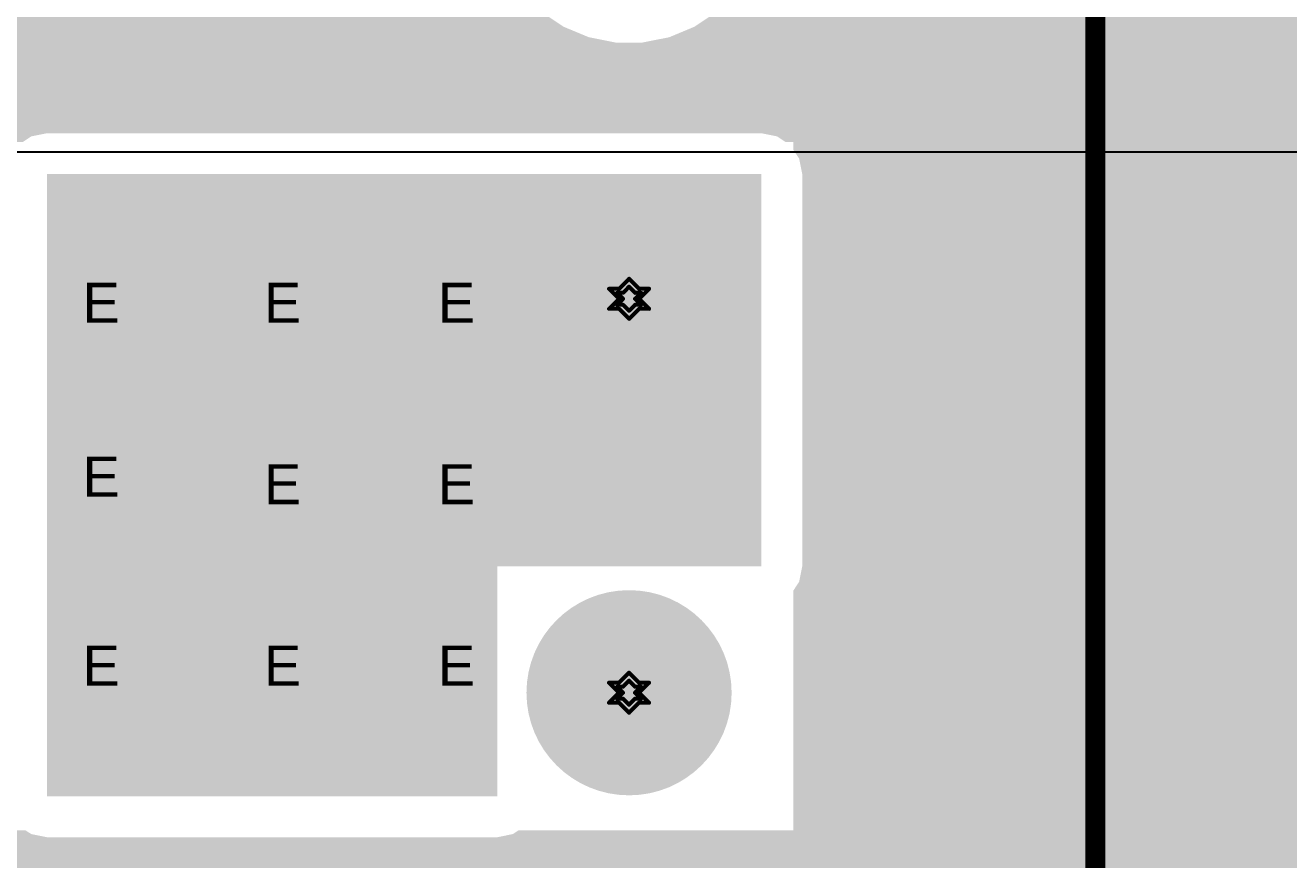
# Model space of a CAD drawing. Header units: inches. Extents: x 68 to 568, y 3 to 460.
# Drawn here: x 142.7 to 158.74, y 144.26 to 154.85 of the extents above; entities that cross this region are included whole.
import ezdxf

# ---------------------------------------------------------------- set-up
doc = ezdxf.new("R2010")
doc.units = ezdxf.units.IN
for name, color, linetype in [('Bottom Layer', 5, 'Continuous'), ('Bottom Solder', 6, 'Continuous'), ('Drill Drawing', 1, 'Continuous'), ('Layer 1', 16, 'Continuous'), ('Layer 2', 76, 'Continuous'), ('Multi-Layer', 9, 'Continuous'), ('Pad Holes', 156, 'Continuous'), ('Top Layer', 1, 'Continuous'), ('Top Overlay', 2, 'Continuous'), ('Top Solder', 216, 'Continuous'), ('Via Holes', 16, 'Continuous')]:
    doc.layers.add(name, color=color, linetype=linetype)
doc.styles.add('Arial', font='', dxfattribs={"height": 0.2})
doc.styles.get('Arial').set_extended_font_data('Arial')

# ---------------------------------------------------------------- blocks, each defined once
blk = doc.blocks.new('760895741_182')
at = {"layer": 'Bottom Layer'}
h = blk.add_hatch(color=5, dxfattribs=at)
edge = h.paths.add_edge_path()
edge.add_arc((17.5, 7.5), 1.2, 0, 360)
h = blk.add_hatch(color=5, dxfattribs=at)
edge = h.paths.add_edge_path()
edge.add_arc((17.5, 2.5), 1.2, 0, 360)
at = {"layer": 'Bottom Solder'}
h = blk.add_hatch(color=6, dxfattribs=at)
edge = h.paths.add_edge_path()
edge.add_arc((17.5, 7.5), 1.302, 0, 360)
h = blk.add_hatch(color=6, dxfattribs=at)
edge = h.paths.add_edge_path()
edge.add_arc((17.5, 2.5), 1.302, 0, 360)
at = {"layer": 'Layer 1'}
h = blk.add_hatch(color=16, dxfattribs=at)
edge = h.paths.add_edge_path()
edge.add_arc((17.5, 7.5), 1.2, 0, 360)
h = blk.add_hatch(color=16, dxfattribs=at)
edge = h.paths.add_edge_path()
edge.add_arc((17.5, 2.5), 1.2, 0, 360)
at = {"layer": 'Layer 2'}
h = blk.add_hatch(color=76, dxfattribs=at)
edge = h.paths.add_edge_path()
edge.add_arc((17.5, 7.5), 1.2, 0, 360)
h = blk.add_hatch(color=76, dxfattribs=at)
edge = h.paths.add_edge_path()
edge.add_arc((17.5, 2.5), 1.2, 0, 360)
at = {"layer": 'Multi-Layer'}
h = blk.add_hatch(color=9, dxfattribs=at)
edge = h.paths.add_edge_path()
edge.add_arc((17.5, 7.5), 1.2, 0, 360)
h = blk.add_hatch(color=9, dxfattribs=at)
edge = h.paths.add_edge_path()
edge.add_arc((17.5, 2.5), 1.2, 0, 360)
at = {"layer": 'Pad Holes'}
h = blk.add_hatch(color=7, dxfattribs=at)
edge = h.paths.add_edge_path()
edge.add_arc((17.5, 7.5), 0.6, 0, 360)
h = blk.add_hatch(color=7, dxfattribs=at)
edge = h.paths.add_edge_path()
edge.add_arc((17.5, 2.5), 0.6, 0, 360)
at = {"layer": 'Top Layer'}
h = blk.add_hatch(color=1, dxfattribs=at)
edge = h.paths.add_edge_path()
edge.add_arc((17.5, 7.5), 1.2, 0, 360)
h = blk.add_hatch(color=1, dxfattribs=at)
edge = h.paths.add_edge_path()
edge.add_arc((17.5, 2.5), 1.2, 0, 360)
at = {"layer": 'Top Solder'}
h = blk.add_hatch(color=216, dxfattribs=at)
edge = h.paths.add_edge_path()
edge.add_arc((17.5, 7.5), 1.302, 0, 360)
h = blk.add_hatch(color=216, dxfattribs=at)
edge = h.paths.add_edge_path()
edge.add_arc((17.5, 2.5), 1.302, 0, 360)
at = {"layer": 'Top Overlay'}
blk.add_lwpolyline([(23.419, -22.123, 0.254, 0.254, 0), (23.419, 22.123, 0.254, 0.254, 0)], format="xyseb", dxfattribs=at)

msp = doc.modelspace()

# ---------------------------------------------------------------- hatches: boundary and pattern name
at = {"layer": 'Bottom Layer'}
h = msp.add_hatch(color=5, dxfattribs=at)
edge = h.paths.add_edge_path()
edge.add_arc((143.648, 151.375), 0.3, 0, 360)
h = msp.add_hatch(color=5, dxfattribs=at)
edge = h.paths.add_edge_path()
edge.add_arc((145.951, 151.375), 0.3, 0, 360)
h = msp.add_hatch(color=5, dxfattribs=at)
edge = h.paths.add_edge_path()
edge.add_arc((148.158, 151.375), 0.3, 0, 360)
h = msp.add_hatch(color=5, dxfattribs=at)
edge = h.paths.add_edge_path()
edge.add_arc((143.648, 149.169), 0.3, 0, 360)
h = msp.add_hatch(color=5, dxfattribs=at)
edge = h.paths.add_edge_path()
edge.add_arc((145.951, 149.072), 0.3, 0, 360)
h = msp.add_hatch(color=5, dxfattribs=at)
edge = h.paths.add_edge_path()
edge.add_arc((148.158, 149.072), 0.3, 0, 360)
h = msp.add_hatch(color=5, dxfattribs=at)
edge = h.paths.add_edge_path()
edge.add_arc((143.648, 146.769), 0.3, 0, 360)
h = msp.add_hatch(color=5, dxfattribs=at)
edge = h.paths.add_edge_path()
edge.add_arc((145.951, 146.769), 0.3, 0, 360)
h = msp.add_hatch(color=5, dxfattribs=at)
edge = h.paths.add_edge_path()
edge.add_arc((148.158, 146.769), 0.3, 0, 360)
at = {"layer": 'Bottom Solder'}
h = msp.add_hatch(color=6, dxfattribs=at)
edge = h.paths.add_edge_path()
edge.add_arc((143.648, 151.375), 0.402, 0, 360)
h = msp.add_hatch(color=6, dxfattribs=at)
edge = h.paths.add_edge_path()
edge.add_arc((145.951, 151.375), 0.402, 0, 360)
h = msp.add_hatch(color=6, dxfattribs=at)
edge = h.paths.add_edge_path()
edge.add_arc((148.158, 151.375), 0.402, 0, 360)
h = msp.add_hatch(color=6, dxfattribs=at)
edge = h.paths.add_edge_path()
edge.add_arc((143.648, 149.169), 0.402, 0, 360)
h = msp.add_hatch(color=6, dxfattribs=at)
edge = h.paths.add_edge_path()
edge.add_arc((145.951, 149.072), 0.402, 0, 360)
h = msp.add_hatch(color=6, dxfattribs=at)
edge = h.paths.add_edge_path()
edge.add_arc((148.158, 149.072), 0.402, 0, 360)
h = msp.add_hatch(color=6, dxfattribs=at)
edge = h.paths.add_edge_path()
edge.add_arc((143.648, 146.769), 0.402, 0, 360)
h = msp.add_hatch(color=6, dxfattribs=at)
edge = h.paths.add_edge_path()
edge.add_arc((145.951, 146.769), 0.402, 0, 360)
h = msp.add_hatch(color=6, dxfattribs=at)
edge = h.paths.add_edge_path()
edge.add_arc((148.158, 146.769), 0.402, 0, 360)
at = {"layer": 'Layer 1'}
h = msp.add_hatch(color=16, dxfattribs=at)
edge = h.paths.add_edge_path()
edge.add_arc((143.648, 151.375), 0.3, 0, 360)
h = msp.add_hatch(color=16, dxfattribs=at)
edge = h.paths.add_edge_path()
edge.add_arc((145.951, 151.375), 0.3, 0, 360)
h = msp.add_hatch(color=16, dxfattribs=at)
edge = h.paths.add_edge_path()
edge.add_arc((148.158, 151.375), 0.3, 0, 360)
h = msp.add_hatch(color=16, dxfattribs=at)
edge = h.paths.add_edge_path()
edge.add_arc((143.648, 149.169), 0.3, 0, 360)
h = msp.add_hatch(color=16, dxfattribs=at)
edge = h.paths.add_edge_path()
edge.add_arc((145.951, 149.072), 0.3, 0, 360)
h = msp.add_hatch(color=16, dxfattribs=at)
edge = h.paths.add_edge_path()
edge.add_arc((148.158, 149.072), 0.3, 0, 360)
h = msp.add_hatch(color=16, dxfattribs=at)
edge = h.paths.add_edge_path()
edge.add_arc((143.648, 146.769), 0.3, 0, 360)
h = msp.add_hatch(color=16, dxfattribs=at)
edge = h.paths.add_edge_path()
edge.add_arc((145.951, 146.769), 0.3, 0, 360)
h = msp.add_hatch(color=16, dxfattribs=at)
edge = h.paths.add_edge_path()
edge.add_arc((148.158, 146.769), 0.3, 0, 360)
at = {"layer": 'Layer 2'}
h = msp.add_hatch(color=76, dxfattribs=at)
edge = h.paths.add_edge_path()
edge.add_arc((143.648, 151.375), 0.3, 0, 360)
h = msp.add_hatch(color=76, dxfattribs=at)
edge = h.paths.add_edge_path()
edge.add_arc((145.951, 151.375), 0.3, 0, 360)
h = msp.add_hatch(color=76, dxfattribs=at)
edge = h.paths.add_edge_path()
edge.add_arc((148.158, 151.375), 0.3, 0, 360)
h = msp.add_hatch(color=76, dxfattribs=at)
edge = h.paths.add_edge_path()
edge.add_arc((143.648, 149.169), 0.3, 0, 360)
h = msp.add_hatch(color=76, dxfattribs=at)
edge = h.paths.add_edge_path()
edge.add_arc((145.951, 149.072), 0.3, 0, 360)
h = msp.add_hatch(color=76, dxfattribs=at)
edge = h.paths.add_edge_path()
edge.add_arc((148.158, 149.072), 0.3, 0, 360)
h = msp.add_hatch(color=76, dxfattribs=at)
edge = h.paths.add_edge_path()
edge.add_arc((143.648, 146.769), 0.3, 0, 360)
h = msp.add_hatch(color=76, dxfattribs=at)
edge = h.paths.add_edge_path()
edge.add_arc((145.951, 146.769), 0.3, 0, 360)
h = msp.add_hatch(color=76, dxfattribs=at)
edge = h.paths.add_edge_path()
edge.add_arc((148.158, 146.769), 0.3, 0, 360)
at = {"layer": 'Top Layer'}
h = msp.add_hatch(color=1, dxfattribs=at)
h.paths.add_polyline_path([(174.828, 163.576), (174.828, 160.103), (177.343, 160.103), (177.343, 152.552), (164.89, 152.552), (164.89, 152.745), (164.372, 152.745), (164.372, 152.552), (160.401, 152.552), (160.401, 141.146), (157.354, 138.1), (136.296, 138.1), (136.296, 163.576), (174.828, 163.576)])
h.paths.add_polyline_path([(150.537, 163.122), (150.193, 163.122), (149.855, 163.055), (149.537, 162.923), (149.251, 162.732), (149.008, 162.489), (148.817, 162.203), (148.685, 161.885), (148.618, 161.547), (148.618, 161.375), (148.618, 161.203), (148.685, 160.866), (148.817, 160.548), (149.008, 160.262), (149.251, 160.018), (149.537, 159.827), (149.855, 159.695), (150.193, 159.628), (150.537, 159.628), (150.875, 159.695), (151.192, 159.827), (151.479, 160.018), (151.722, 160.262), (151.913, 160.548), (152.045, 160.866), (152.112, 161.203), (152.112, 161.375), (152.112, 161.547), (152.045, 161.885), (151.913, 162.203), (151.722, 162.489), (151.479, 162.732), (151.192, 162.923), (150.875, 163.055)], flags=0)
h.paths.add_polyline_path([(150.537, 158.122), (150.193, 158.122), (149.855, 158.055), (149.537, 157.923), (149.251, 157.732), (149.008, 157.489), (148.817, 157.203), (148.685, 156.885), (148.618, 156.547), (148.618, 156.375), (148.618, 156.203), (148.685, 155.866), (148.817, 155.548), (149.008, 155.262), (149.251, 155.018), (149.537, 154.827), (149.855, 154.695), (150.193, 154.628), (150.537, 154.628), (150.875, 154.695), (151.192, 154.827), (151.479, 155.018), (151.722, 155.262), (151.913, 155.548), (152.045, 155.866), (152.112, 156.203), (152.112, 156.375), (152.112, 156.547), (152.045, 156.885), (151.913, 157.203), (151.722, 157.489), (151.479, 157.732), (151.192, 157.923), (150.875, 158.055)], flags=0)
h.paths.add_polyline_path([(152.045, 153.476), (142.977, 153.476), (142.778, 153.437), (142.67, 153.365), (142.57, 153.365), (142.57, 153.265), (142.498, 153.157), (142.459, 152.959), (142.459, 147.98), (142.459, 145.059), (142.498, 144.861), (142.57, 144.753), (142.57, 144.627), (142.708, 144.627), (142.778, 144.581), (142.977, 144.541), (148.692, 144.541), (148.89, 144.581), (148.96, 144.627), (152.451, 144.627), (152.451, 147.673), (152.523, 147.782), (152.563, 147.98), (152.563, 152.959), (152.523, 153.157), (152.451, 153.265), (152.451, 153.365), (152.351, 153.365), (152.243, 153.437)], flags=0)
for points in [[(142.977, 147.98), (152.045, 147.98), (152.045, 152.959), (142.977, 152.959)], [(142.977, 145.059), (148.692, 145.059), (148.692, 152.959), (142.977, 152.959)]]:
    msp.add_hatch(color=1, dxfattribs=at).paths.add_polyline_path(points)
h = msp.add_hatch(color=1, dxfattribs=at)
edge = h.paths.add_edge_path()
edge.add_arc((143.648, 151.375), 0.3, 0, 360)
h = msp.add_hatch(color=1, dxfattribs=at)
edge = h.paths.add_edge_path()
edge.add_arc((145.951, 151.375), 0.3, 0, 360)
h = msp.add_hatch(color=1, dxfattribs=at)
edge = h.paths.add_edge_path()
edge.add_arc((148.158, 151.375), 0.3, 0, 360)
h = msp.add_hatch(color=1, dxfattribs=at)
edge = h.paths.add_edge_path()
edge.add_arc((143.648, 149.169), 0.3, 0, 360)
h = msp.add_hatch(color=1, dxfattribs=at)
edge = h.paths.add_edge_path()
edge.add_arc((145.951, 149.072), 0.3, 0, 360)
h = msp.add_hatch(color=1, dxfattribs=at)
edge = h.paths.add_edge_path()
edge.add_arc((148.158, 149.072), 0.3, 0, 360)
h = msp.add_hatch(color=1, dxfattribs=at)
edge = h.paths.add_edge_path()
edge.add_arc((143.648, 146.769), 0.3, 0, 360)
h = msp.add_hatch(color=1, dxfattribs=at)
edge = h.paths.add_edge_path()
edge.add_arc((145.951, 146.769), 0.3, 0, 360)
h = msp.add_hatch(color=1, dxfattribs=at)
edge = h.paths.add_edge_path()
edge.add_arc((148.158, 146.769), 0.3, 0, 360)
at = {"layer": 'Top Solder'}
h = msp.add_hatch(color=216, dxfattribs=at)
edge = h.paths.add_edge_path()
edge.add_arc((143.648, 151.375), 0.402, 0, 360)
h = msp.add_hatch(color=216, dxfattribs=at)
edge = h.paths.add_edge_path()
edge.add_arc((145.951, 151.375), 0.402, 0, 360)
h = msp.add_hatch(color=216, dxfattribs=at)
edge = h.paths.add_edge_path()
edge.add_arc((148.158, 151.375), 0.402, 0, 360)
h = msp.add_hatch(color=216, dxfattribs=at)
edge = h.paths.add_edge_path()
edge.add_arc((143.648, 149.169), 0.402, 0, 360)
h = msp.add_hatch(color=216, dxfattribs=at)
edge = h.paths.add_edge_path()
edge.add_arc((145.951, 149.072), 0.402, 0, 360)
h = msp.add_hatch(color=216, dxfattribs=at)
edge = h.paths.add_edge_path()
edge.add_arc((148.158, 149.072), 0.402, 0, 360)
h = msp.add_hatch(color=216, dxfattribs=at)
edge = h.paths.add_edge_path()
edge.add_arc((143.648, 146.769), 0.402, 0, 360)
h = msp.add_hatch(color=216, dxfattribs=at)
edge = h.paths.add_edge_path()
edge.add_arc((145.951, 146.769), 0.402, 0, 360)
h = msp.add_hatch(color=216, dxfattribs=at)
edge = h.paths.add_edge_path()
edge.add_arc((148.158, 146.769), 0.402, 0, 360)
at = {"layer": 'Via Holes'}
h = msp.add_hatch(color=7, dxfattribs=at)
edge = h.paths.add_edge_path()
edge.add_arc((143.648, 151.375), 0.15, 0, 360)
h = msp.add_hatch(color=7, dxfattribs=at)
edge = h.paths.add_edge_path()
edge.add_arc((145.951, 151.375), 0.15, 0, 360)
h = msp.add_hatch(color=7, dxfattribs=at)
edge = h.paths.add_edge_path()
edge.add_arc((148.158, 151.375), 0.15, 0, 360)
h = msp.add_hatch(color=7, dxfattribs=at)
edge = h.paths.add_edge_path()
edge.add_arc((143.648, 149.169), 0.15, 0, 360)
h = msp.add_hatch(color=7, dxfattribs=at)
edge = h.paths.add_edge_path()
edge.add_arc((145.951, 149.072), 0.15, 0, 360)
h = msp.add_hatch(color=7, dxfattribs=at)
edge = h.paths.add_edge_path()
edge.add_arc((148.158, 149.072), 0.15, 0, 360)
h = msp.add_hatch(color=7, dxfattribs=at)
edge = h.paths.add_edge_path()
edge.add_arc((143.648, 146.769), 0.15, 0, 360)
h = msp.add_hatch(color=7, dxfattribs=at)
edge = h.paths.add_edge_path()
edge.add_arc((145.951, 146.769), 0.15, 0, 360)
h = msp.add_hatch(color=7, dxfattribs=at)
edge = h.paths.add_edge_path()
edge.add_arc((148.158, 146.769), 0.15, 0, 360)

# ---------------------------------------------------------------- linework, layer by layer
at = {"layer": 'Bottom Layer'}
msp.add_line((168.91, 153.238), (139.548, 153.238), dxfattribs=at)
at = {"layer": 'Drill Drawing'}
for points in [[(150.238, 151.502, 0.0508, 0.0508, 0), (150.365, 151.629, 0.0508, 0.0508, 0)], [(150.289, 151.451, 0.0508, 0.0508, 0), (150.365, 151.528, 0.0508, 0.0508, 0)], [(150.365, 151.629, 0.0508, 0.0508, 0), (150.492, 151.502, 0.0508, 0.0508, 0)], [(150.365, 151.528, 0.0508, 0.0508, 0), (150.441, 151.451, 0.0508, 0.0508, 0)], [(150.111, 151.502, 0.0508, 0.0508, 0), (150.238, 151.375, 0.0508, 0.0508, 0)], [(150.111, 151.502, 0.0508, 0.0508, 0), (150.238, 151.502, 0.0508, 0.0508, 0)], [(150.111, 151.248, 0.0508, 0.0508, 0), (150.238, 151.375, 0.0508, 0.0508, 0)], [(150.213, 151.451, 0.0508, 0.0508, 0), (150.289, 151.375, 0.0508, 0.0508, 0)], [(150.213, 151.451, 0.0508, 0.0508, 0), (150.289, 151.451, 0.0508, 0.0508, 0)], [(150.213, 151.299, 0.0508, 0.0508, 0), (150.289, 151.375, 0.0508, 0.0508, 0)], [(150.441, 151.451, 0.0508, 0.0508, 0), (150.517, 151.451, 0.0508, 0.0508, 0)], [(150.441, 151.375, 0.0508, 0.0508, 0), (150.517, 151.451, 0.0508, 0.0508, 0)], [(150.441, 151.375, 0.0508, 0.0508, 0), (150.517, 151.299, 0.0508, 0.0508, 0)], [(150.492, 151.502, 0.0508, 0.0508, 0), (150.619, 151.502, 0.0508, 0.0508, 0)], [(150.492, 151.375, 0.0508, 0.0508, 0), (150.619, 151.502, 0.0508, 0.0508, 0)], [(150.492, 151.375, 0.0508, 0.0508, 0), (150.619, 151.248, 0.0508, 0.0508, 0)], [(150.111, 151.248, 0.0508, 0.0508, 0), (150.238, 151.248, 0.0508, 0.0508, 0)], [(150.213, 151.299, 0.0508, 0.0508, 0), (150.289, 151.299, 0.0508, 0.0508, 0)], [(150.238, 151.248, 0.0508, 0.0508, 0), (150.365, 151.121, 0.0508, 0.0508, 0)], [(150.289, 151.299, 0.0508, 0.0508, 0), (150.365, 151.223, 0.0508, 0.0508, 0)], [(150.365, 151.223, 0.0508, 0.0508, 0), (150.441, 151.299, 0.0508, 0.0508, 0)], [(150.365, 151.121, 0.0508, 0.0508, 0), (150.492, 151.248, 0.0508, 0.0508, 0)], [(150.441, 151.299, 0.0508, 0.0508, 0), (150.517, 151.299, 0.0508, 0.0508, 0)], [(150.492, 151.248, 0.0508, 0.0508, 0), (150.619, 151.248, 0.0508, 0.0508, 0)], [(150.238, 146.502, 0.0508, 0.0508, 0), (150.365, 146.629, 0.0508, 0.0508, 0)], [(150.365, 146.629, 0.0508, 0.0508, 0), (150.492, 146.502, 0.0508, 0.0508, 0)], [(150.111, 146.502, 0.0508, 0.0508, 0), (150.238, 146.375, 0.0508, 0.0508, 0)], [(150.111, 146.502, 0.0508, 0.0508, 0), (150.238, 146.502, 0.0508, 0.0508, 0)], [(150.111, 146.248, 0.0508, 0.0508, 0), (150.238, 146.375, 0.0508, 0.0508, 0)], [(150.213, 146.451, 0.0508, 0.0508, 0), (150.289, 146.375, 0.0508, 0.0508, 0)], [(150.213, 146.451, 0.0508, 0.0508, 0), (150.289, 146.451, 0.0508, 0.0508, 0)], [(150.213, 146.299, 0.0508, 0.0508, 0), (150.289, 146.375, 0.0508, 0.0508, 0)], [(150.289, 146.451, 0.0508, 0.0508, 0), (150.365, 146.528, 0.0508, 0.0508, 0)], [(150.365, 146.528, 0.0508, 0.0508, 0), (150.441, 146.451, 0.0508, 0.0508, 0)], [(150.441, 146.451, 0.0508, 0.0508, 0), (150.517, 146.451, 0.0508, 0.0508, 0)], [(150.441, 146.375, 0.0508, 0.0508, 0), (150.517, 146.451, 0.0508, 0.0508, 0)], [(150.441, 146.375, 0.0508, 0.0508, 0), (150.517, 146.299, 0.0508, 0.0508, 0)], [(150.492, 146.502, 0.0508, 0.0508, 0), (150.619, 146.502, 0.0508, 0.0508, 0)], [(150.492, 146.375, 0.0508, 0.0508, 0), (150.619, 146.502, 0.0508, 0.0508, 0)], [(150.492, 146.375, 0.0508, 0.0508, 0), (150.619, 146.248, 0.0508, 0.0508, 0)], [(150.111, 146.248, 0.0508, 0.0508, 0), (150.238, 146.248, 0.0508, 0.0508, 0)], [(150.213, 146.299, 0.0508, 0.0508, 0), (150.289, 146.299, 0.0508, 0.0508, 0)], [(150.238, 146.248, 0.0508, 0.0508, 0), (150.365, 146.121, 0.0508, 0.0508, 0)], [(150.289, 146.299, 0.0508, 0.0508, 0), (150.365, 146.223, 0.0508, 0.0508, 0)], [(150.365, 146.223, 0.0508, 0.0508, 0), (150.441, 146.299, 0.0508, 0.0508, 0)], [(150.365, 146.121, 0.0508, 0.0508, 0), (150.492, 146.248, 0.0508, 0.0508, 0)], [(150.441, 146.299, 0.0508, 0.0508, 0), (150.517, 146.299, 0.0508, 0.0508, 0)], [(150.492, 146.248, 0.0508, 0.0508, 0), (150.619, 146.248, 0.0508, 0.0508, 0)]]:
    msp.add_lwpolyline(points, format="xyseb", dxfattribs=at)
for points in [[(150.352, 151.629, 0.0254, 0.0254, 1), (150.378, 151.629, 0.0254, 0.0254, 1)], [(150.352, 151.629, 0.0254, 0.0254, 1), (150.378, 151.629, 0.0254, 0.0254, 1)], [(150.352, 151.528, 0.0254, 0.0254, 1), (150.378, 151.528, 0.0254, 0.0254, 1)], [(150.352, 151.528, 0.0254, 0.0254, 1), (150.378, 151.528, 0.0254, 0.0254, 1)], [(150.098, 151.502, 0.0254, 0.0254, 1), (150.124, 151.502, 0.0254, 0.0254, 1)], [(150.098, 151.502, 0.0254, 0.0254, 1), (150.124, 151.502, 0.0254, 0.0254, 1)], [(150.2, 151.451, 0.0254, 0.0254, 1), (150.225, 151.451, 0.0254, 0.0254, 1)], [(150.2, 151.451, 0.0254, 0.0254, 1), (150.225, 151.451, 0.0254, 0.0254, 1)], [(150.225, 151.502, 0.0254, 0.0254, 1), (150.251, 151.502, 0.0254, 0.0254, 1)], [(150.225, 151.502, 0.0254, 0.0254, 1), (150.251, 151.502, 0.0254, 0.0254, 1)], [(150.225, 151.375, 0.0254, 0.0254, 1), (150.251, 151.375, 0.0254, 0.0254, 1)], [(150.225, 151.375, 0.0254, 0.0254, 1), (150.251, 151.375, 0.0254, 0.0254, 1)], [(150.276, 151.451, 0.0254, 0.0254, 1), (150.301, 151.451, 0.0254, 0.0254, 1)], [(150.276, 151.451, 0.0254, 0.0254, 1), (150.301, 151.451, 0.0254, 0.0254, 1)], [(150.276, 151.375, 0.0254, 0.0254, 1), (150.301, 151.375, 0.0254, 0.0254, 1)], [(150.276, 151.375, 0.0254, 0.0254, 1), (150.301, 151.375, 0.0254, 0.0254, 1)], [(150.428, 151.451, 0.0254, 0.0254, 1), (150.454, 151.451, 0.0254, 0.0254, 1)], [(150.428, 151.451, 0.0254, 0.0254, 1), (150.454, 151.451, 0.0254, 0.0254, 1)], [(150.428, 151.375, 0.0254, 0.0254, 1), (150.454, 151.375, 0.0254, 0.0254, 1)], [(150.428, 151.375, 0.0254, 0.0254, 1), (150.454, 151.375, 0.0254, 0.0254, 1)], [(150.479, 151.502, 0.0254, 0.0254, 1), (150.505, 151.502, 0.0254, 0.0254, 1)], [(150.479, 151.502, 0.0254, 0.0254, 1), (150.505, 151.502, 0.0254, 0.0254, 1)], [(150.479, 151.375, 0.0254, 0.0254, 1), (150.505, 151.375, 0.0254, 0.0254, 1)], [(150.479, 151.375, 0.0254, 0.0254, 1), (150.505, 151.375, 0.0254, 0.0254, 1)], [(150.505, 151.451, 0.0254, 0.0254, 1), (150.53, 151.451, 0.0254, 0.0254, 1)], [(150.505, 151.451, 0.0254, 0.0254, 1), (150.53, 151.451, 0.0254, 0.0254, 1)], [(150.606, 151.502, 0.0254, 0.0254, 1), (150.632, 151.502, 0.0254, 0.0254, 1)], [(150.606, 151.502, 0.0254, 0.0254, 1), (150.632, 151.502, 0.0254, 0.0254, 1)], [(150.098, 151.248, 0.0254, 0.0254, 1), (150.124, 151.248, 0.0254, 0.0254, 1)], [(150.098, 151.248, 0.0254, 0.0254, 1), (150.124, 151.248, 0.0254, 0.0254, 1)], [(150.2, 151.299, 0.0254, 0.0254, 1), (150.225, 151.299, 0.0254, 0.0254, 1)], [(150.2, 151.299, 0.0254, 0.0254, 1), (150.225, 151.299, 0.0254, 0.0254, 1)], [(150.225, 151.248, 0.0254, 0.0254, 1), (150.251, 151.248, 0.0254, 0.0254, 1)], [(150.225, 151.248, 0.0254, 0.0254, 1), (150.251, 151.248, 0.0254, 0.0254, 1)], [(150.276, 151.299, 0.0254, 0.0254, 1), (150.301, 151.299, 0.0254, 0.0254, 1)], [(150.276, 151.299, 0.0254, 0.0254, 1), (150.301, 151.299, 0.0254, 0.0254, 1)], [(150.352, 151.223, 0.0254, 0.0254, 1), (150.378, 151.223, 0.0254, 0.0254, 1)], [(150.352, 151.223, 0.0254, 0.0254, 1), (150.378, 151.223, 0.0254, 0.0254, 1)], [(150.428, 151.299, 0.0254, 0.0254, 1), (150.454, 151.299, 0.0254, 0.0254, 1)], [(150.428, 151.299, 0.0254, 0.0254, 1), (150.454, 151.299, 0.0254, 0.0254, 1)], [(150.479, 151.248, 0.0254, 0.0254, 1), (150.505, 151.248, 0.0254, 0.0254, 1)], [(150.479, 151.248, 0.0254, 0.0254, 1), (150.505, 151.248, 0.0254, 0.0254, 1)], [(150.505, 151.299, 0.0254, 0.0254, 1), (150.53, 151.299, 0.0254, 0.0254, 1)], [(150.505, 151.299, 0.0254, 0.0254, 1), (150.53, 151.299, 0.0254, 0.0254, 1)], [(150.606, 151.248, 0.0254, 0.0254, 1), (150.632, 151.248, 0.0254, 0.0254, 1)], [(150.606, 151.248, 0.0254, 0.0254, 1), (150.632, 151.248, 0.0254, 0.0254, 1)], [(150.352, 151.121, 0.0254, 0.0254, 1), (150.378, 151.121, 0.0254, 0.0254, 1)], [(150.352, 151.121, 0.0254, 0.0254, 1), (150.378, 151.121, 0.0254, 0.0254, 1)], [(150.352, 146.629, 0.0254, 0.0254, 1), (150.378, 146.629, 0.0254, 0.0254, 1)], [(150.352, 146.629, 0.0254, 0.0254, 1), (150.378, 146.629, 0.0254, 0.0254, 1)], [(150.098, 146.502, 0.0254, 0.0254, 1), (150.124, 146.502, 0.0254, 0.0254, 1)], [(150.098, 146.502, 0.0254, 0.0254, 1), (150.124, 146.502, 0.0254, 0.0254, 1)], [(150.2, 146.451, 0.0254, 0.0254, 1), (150.225, 146.451, 0.0254, 0.0254, 1)], [(150.2, 146.451, 0.0254, 0.0254, 1), (150.225, 146.451, 0.0254, 0.0254, 1)], [(150.225, 146.502, 0.0254, 0.0254, 1), (150.251, 146.502, 0.0254, 0.0254, 1)], [(150.225, 146.502, 0.0254, 0.0254, 1), (150.251, 146.502, 0.0254, 0.0254, 1)], [(150.225, 146.375, 0.0254, 0.0254, 1), (150.251, 146.375, 0.0254, 0.0254, 1)], [(150.225, 146.375, 0.0254, 0.0254, 1), (150.251, 146.375, 0.0254, 0.0254, 1)], [(150.276, 146.451, 0.0254, 0.0254, 1), (150.301, 146.451, 0.0254, 0.0254, 1)], [(150.276, 146.451, 0.0254, 0.0254, 1), (150.301, 146.451, 0.0254, 0.0254, 1)], [(150.276, 146.375, 0.0254, 0.0254, 1), (150.301, 146.375, 0.0254, 0.0254, 1)], [(150.276, 146.375, 0.0254, 0.0254, 1), (150.301, 146.375, 0.0254, 0.0254, 1)], [(150.352, 146.528, 0.0254, 0.0254, 1), (150.378, 146.528, 0.0254, 0.0254, 1)], [(150.352, 146.528, 0.0254, 0.0254, 1), (150.378, 146.528, 0.0254, 0.0254, 1)], [(150.428, 146.451, 0.0254, 0.0254, 1), (150.454, 146.451, 0.0254, 0.0254, 1)], [(150.428, 146.451, 0.0254, 0.0254, 1), (150.454, 146.451, 0.0254, 0.0254, 1)], [(150.428, 146.375, 0.0254, 0.0254, 1), (150.454, 146.375, 0.0254, 0.0254, 1)], [(150.428, 146.375, 0.0254, 0.0254, 1), (150.454, 146.375, 0.0254, 0.0254, 1)], [(150.479, 146.502, 0.0254, 0.0254, 1), (150.505, 146.502, 0.0254, 0.0254, 1)], [(150.479, 146.502, 0.0254, 0.0254, 1), (150.505, 146.502, 0.0254, 0.0254, 1)], [(150.479, 146.375, 0.0254, 0.0254, 1), (150.505, 146.375, 0.0254, 0.0254, 1)], [(150.479, 146.375, 0.0254, 0.0254, 1), (150.505, 146.375, 0.0254, 0.0254, 1)], [(150.505, 146.451, 0.0254, 0.0254, 1), (150.53, 146.451, 0.0254, 0.0254, 1)], [(150.505, 146.451, 0.0254, 0.0254, 1), (150.53, 146.451, 0.0254, 0.0254, 1)], [(150.606, 146.502, 0.0254, 0.0254, 1), (150.632, 146.502, 0.0254, 0.0254, 1)], [(150.606, 146.502, 0.0254, 0.0254, 1), (150.632, 146.502, 0.0254, 0.0254, 1)], [(150.098, 146.248, 0.0254, 0.0254, 1), (150.124, 146.248, 0.0254, 0.0254, 1)], [(150.098, 146.248, 0.0254, 0.0254, 1), (150.124, 146.248, 0.0254, 0.0254, 1)], [(150.2, 146.299, 0.0254, 0.0254, 1), (150.225, 146.299, 0.0254, 0.0254, 1)], [(150.2, 146.299, 0.0254, 0.0254, 1), (150.225, 146.299, 0.0254, 0.0254, 1)], [(150.225, 146.248, 0.0254, 0.0254, 1), (150.251, 146.248, 0.0254, 0.0254, 1)], [(150.225, 146.248, 0.0254, 0.0254, 1), (150.251, 146.248, 0.0254, 0.0254, 1)], [(150.276, 146.299, 0.0254, 0.0254, 1), (150.301, 146.299, 0.0254, 0.0254, 1)], [(150.276, 146.299, 0.0254, 0.0254, 1), (150.301, 146.299, 0.0254, 0.0254, 1)], [(150.352, 146.223, 0.0254, 0.0254, 1), (150.378, 146.223, 0.0254, 0.0254, 1)], [(150.352, 146.223, 0.0254, 0.0254, 1), (150.378, 146.223, 0.0254, 0.0254, 1)], [(150.428, 146.299, 0.0254, 0.0254, 1), (150.454, 146.299, 0.0254, 0.0254, 1)], [(150.428, 146.299, 0.0254, 0.0254, 1), (150.454, 146.299, 0.0254, 0.0254, 1)], [(150.479, 146.248, 0.0254, 0.0254, 1), (150.505, 146.248, 0.0254, 0.0254, 1)], [(150.479, 146.248, 0.0254, 0.0254, 1), (150.505, 146.248, 0.0254, 0.0254, 1)], [(150.505, 146.299, 0.0254, 0.0254, 1), (150.53, 146.299, 0.0254, 0.0254, 1)], [(150.505, 146.299, 0.0254, 0.0254, 1), (150.53, 146.299, 0.0254, 0.0254, 1)], [(150.606, 146.248, 0.0254, 0.0254, 1), (150.632, 146.248, 0.0254, 0.0254, 1)], [(150.606, 146.248, 0.0254, 0.0254, 1), (150.632, 146.248, 0.0254, 0.0254, 1)], [(150.352, 146.121, 0.0254, 0.0254, 1), (150.378, 146.121, 0.0254, 0.0254, 1)], [(150.352, 146.121, 0.0254, 0.0254, 1), (150.378, 146.121, 0.0254, 0.0254, 1)]]:
    msp.add_lwpolyline(points, format="xyseb", close=True, dxfattribs=at)

# ---------------------------------------------------------------- block references
msp.add_blockref('760895741_182', (132.865, 143.875))

# ---------------------------------------------------------------- texts
at = {"layer": 'Drill Drawing', "style": 'Arial'}
for p in [(143.428, 151.071), (145.731, 151.071), (147.938, 151.071), (143.428, 148.864), (145.731, 148.768), (147.938, 148.768), (143.428, 146.465), (145.731, 146.465), (147.938, 146.465)]:
    msp.add_text('E', height=0.508, dxfattribs=at).set_placement(p)

doc.saveas('drawing.dxf')
